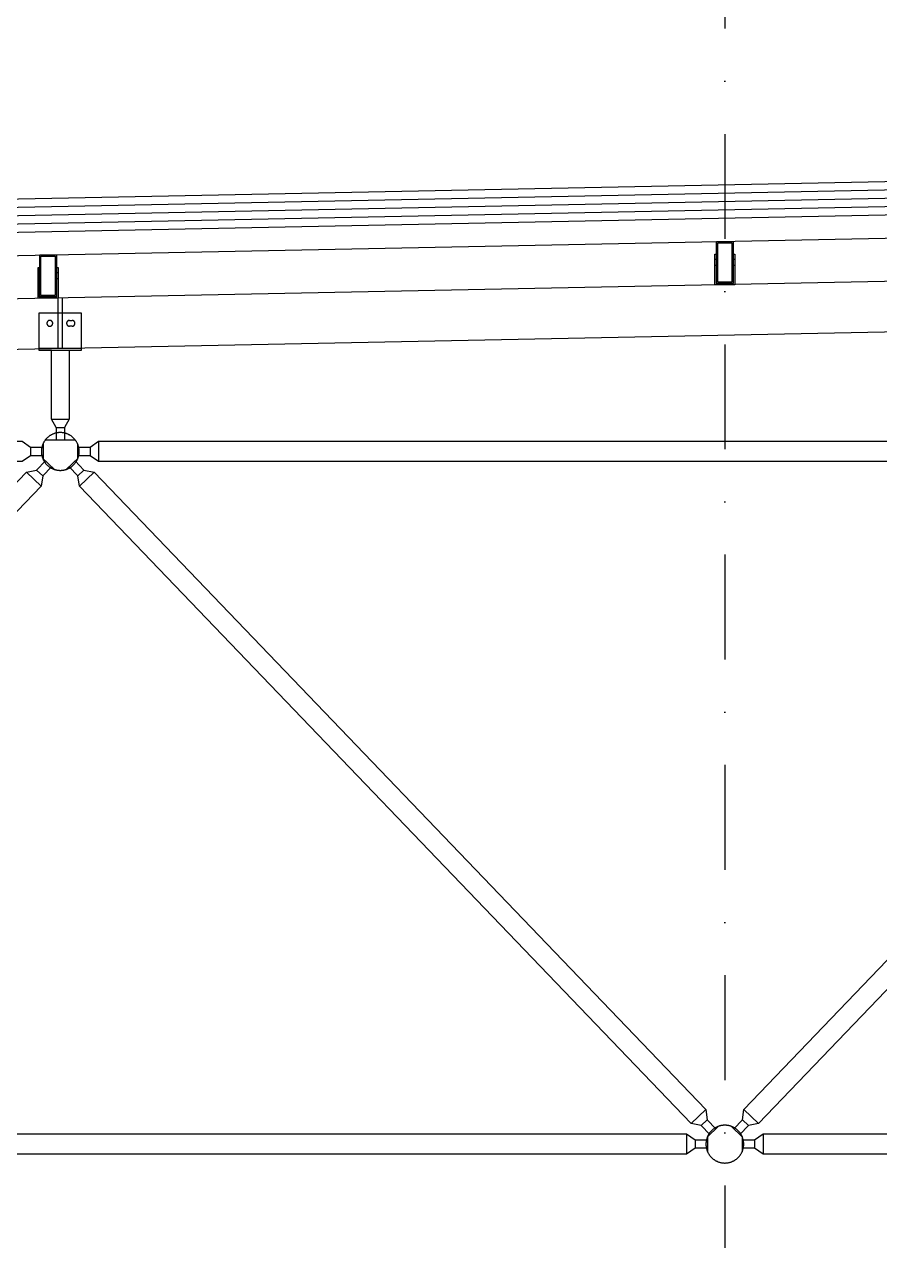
# Model space of a CAD drawing. Header units: centimetres. Extents: x 77182 to 116086, y 20619 to 33555.
# Drawn here: x 82542.1 to 82745.9, y 22535.4 to 22825.2 of the extents above; entities that cross this region are included whole.
import ezdxf

# ---------------------------------------------------------------- set-up
doc = ezdxf.new("R2010")
doc.units = ezdxf.units.CM
doc.header["$LTSCALE"] = 100
doc.linetypes.add('DASHDOT2', pattern=[0.5, 0.25, -0.125, 0, -0.125])
doc.linetypes.add('HIDDEN', pattern=[9.524999999999999, 6.349999999999999, -3.174999999999999])
for name, color, linetype in [('A-ANNO-GRID', 155, 'DASHDOT2'), ('A-ELEV-01', 255, 'Continuous'), ('A-ELEV-02', 253, 'Continuous'), ('A-WALL-INSL', 249, 'Continuous'), ('A-WALL-SNWPNL', 200, 'Continuous'), ('S-STEL', 3, 'Continuous')]:
    doc.layers.add(name, color=color, linetype=linetype)
doc.linetypes.add('BATTING', pattern='A,0.00254,-2.54,[134,ltypeshp.shx,S=2.54,R=0,X=-2.54,Y=0],-5.08,[134,ltypeshp.shx,S=2.54,R=180,X=2.54,Y=0],-2.54', length=10.16254)

msp = doc.modelspace()

# ---------------------------------------------------------------- linework, layer by layer
at = {"layer": 'A-ANNO-GRID'}
msp.add_line((82709.0677983792, 23450.32734961257), (82709.0677983792, 21881.85678621799), dxfattribs=at)
at = {"layer": 'A-ELEV-01'}
for points in [[(84609.04320586086, 22811.40950459917), (81834.04366994584, 22755.9089657045)], [(84450.20987256087, 22797.93030675762), (81913.36814105339, 22747.19297099707)], [(84450.20987256087, 22785.92790695018), (81913.36814105339, 22735.19057118963)], [(82550.2098729609, 22756.43743173696), (82550.2098729609, 22759.93743173696)], [(82551.2098729609, 22756.43743173696), (82551.2098729609, 22759.93743173696)]]:
    msp.add_lwpolyline(points, dxfattribs=at)
at = {"layer": 'A-ELEV-01', "linetype": 'HIDDEN', "ltscale": 0.05}
for points in [[(82550.2098729609, 22747.92265668635), (82550.2098729609, 22756.43743173696)], [(82551.2098729609, 22747.95265668634), (82551.2098729609, 22756.43743173696)]]:
    msp.add_lwpolyline(points, dxfattribs=at)
at = {"layer": 'A-ELEV-02'}
for points in [[(82706.94320626096, 22763.40912927908), (82711.14320626087, 22763.40912927916), (82711.14320626092, 22770.40912927919), (82711.44320626098, 22770.409129279), (82711.44320626088, 22763.10912927919), (82706.6432062611, 22763.10912927903), (82706.64320626101, 22770.40912927923), (82706.943206261, 22770.40912927917)], [(82545.70987296096, 22760.23743173684), (82549.90987296087, 22760.23743173693), (82549.90987296091, 22767.23743173695), (82550.20987296099, 22767.23743173677), (82550.2098729609, 22759.93743173696), (82545.40987296109, 22759.93743173679), (82545.40987296098, 22767.23743173699), (82545.70987296102, 22767.23743173693)], [(82545.70987296088, 22756.43743173696), (82555.7098729609, 22756.43743173696), (82555.7098729609, 22747.43743173696), (82545.70987296088, 22747.43743173696)], [(82548.90987296088, 22753.93743173696), (82548.90970050867, 22753.95296889759), (82548.90917702558, 22753.96863790786), (82548.90829353893, 22753.98442850453), (82548.90704139692, 22754.00032984348), (82548.90541230855, 22754.01633050655), (82548.90339838417, 22754.0324185112), (82548.90099217596, 22754.04858132343), (82548.89818671878, 22754.06480587365), (82548.89497557047, 22754.08107857596), (82548.89135285161, 22754.09738535064), (82548.88731328465, 22754.11371164996), (82548.8828522316, 22754.13004248735), (82548.87796573051, 22754.14636246984), (82548.87265053007, 22754.16265583376), (82548.86690412206, 22754.17890648355), (82548.86072477161, 22754.19509803365), (82548.85411154466, 22754.21121385317), (82548.8470643323, 22754.22723711333), (82548.83958387209, 22754.24315083727), (82548.83167176566, 22754.2589379521), (82548.82333049263, 22754.27458134284), (82548.81456342051, 22754.29006390798), (82548.80537481049, 22754.30536861625), (82548.79576981874, 22754.32047856432), (82548.7857544936, 22754.33537703502), (82548.77533576798, 22754.35004755562), (82548.7645214471, 22754.36447395589), (82548.75332019219, 22754.37864042543), (82548.74174149922, 22754.39253156986), (82548.72979567345, 22754.40613246554), (82548.71749379952, 22754.41942871225), (82548.7048477077, 22754.43240648379), (82548.69186993618, 22754.44505257558), (82548.67857368947, 22754.45735444951), (82548.6649727938, 22754.46930027531), (82548.65108164935, 22754.48087896826), (82548.6369151798, 22754.49208022316), (82548.62248877953, 22754.50289454404), (82548.60781825896, 22754.51331326969), (82548.59291978827, 22754.52332859481), (82548.57780984018, 22754.53293358654), (82548.5625051319, 22754.54212219658), (82548.5470225668, 22754.5508892687), (82548.53137917601, 22754.55923054174), (82548.51559206119, 22754.56714264817), (82548.49967833723, 22754.57462310839), (82548.48365507711, 22754.58167032075), (82548.46753925757, 22754.5882835477), (82548.45134770748, 22754.59446289813), (82548.4350970577, 22754.60020930615), (82548.41880369376, 22754.60552450661), (82548.40248371127, 22754.61041100768), (82548.3861528739, 22754.61487206073), (82548.36982657458, 22754.61891162769), (82548.35351979989, 22754.62253434653), (82548.33724709757, 22754.62574549485), (82548.32102254734, 22754.62855095202), (82548.30485973513, 22754.63095716022), (82548.28877173045, 22754.63297108462), (82548.27277106744, 22754.63460017298), (82548.25686972846, 22754.635852315), (82548.24107913178, 22754.63673580165), (82548.22541012154, 22754.63725928474), (82548.2098729609, 22754.63743173696), (82548.19433580025, 22754.63725928474), (82548.17866678999, 22754.63673580165), (82548.16287619332, 22754.635852315), (82548.14697485435, 22754.63460017298), (82548.1309741913, 22754.63297108462), (82548.11488618662, 22754.63095716022), (82548.09872337442, 22754.62855095202), (82548.0824988242, 22754.62574549485), (82548.06622612187, 22754.62253434653), (82548.04991934719, 22754.61891162769), (82548.03359304788, 22754.61487206073), (82548.0172622105, 22754.61041100768), (82548.00094222801, 22754.60552450661), (82547.98464886408, 22754.60020930615), (82547.96839821429, 22754.59446289813), (82547.9522066642, 22754.5882835477), (82547.93609084468, 22754.58167032075), (82547.9200675845, 22754.57462310839), (82547.90415386057, 22754.56714264817), (82547.88836674576, 22754.55923054174), (82547.87272335499, 22754.5508892687), (82547.85724078988, 22754.54212219658), (82547.84193608159, 22754.53293358654), (82547.8268261335, 22754.52332859481), (82547.81192766281, 22754.51331326969), (82547.79725714223, 22754.50289454404), (82547.78283074195, 22754.49208022316), (82547.76866427241, 22754.48087896826), (82547.75477312795, 22754.46930027531), (82547.74117223232, 22754.45735444951), (82547.72787598557, 22754.44505257558), (82547.71489821406, 22754.43240648379), (82547.70225212225, 22754.41942871225), (82547.68995024831, 22754.40613246554), (82547.67800442255, 22754.39253156986), (82547.66642572958, 22754.37864042543), (82547.6552244747, 22754.36447395589), (82547.64441015382, 22754.35004755562), (82547.63399142816, 22754.33537703502), (82547.62397610303, 22754.32047856432), (82547.6143711113, 22754.30536861625), (82547.60518250125, 22754.29006390798), (82547.59641542914, 22754.27458134284), (82547.58807415613, 22754.2589379521), (82547.58016204968, 22754.24315083727), (82547.57268158947, 22754.22723711333), (82547.5656343771, 22754.21121385317), (82547.55902115014, 22754.19509803365), (82547.55284179971, 22754.17890648355), (82547.5470953917, 22754.16265583376), (82547.54178019124, 22754.14636246984), (82547.53689369017, 22754.13004248735), (82547.53243263712, 22754.11371164996), (82547.52839307016, 22754.09738535064), (82547.52477035132, 22754.08107857596), (82547.52155920299, 22754.06480587365), (82547.51875374583, 22754.04858132343), (82547.51634753763, 22754.0324185112), (82547.51433361322, 22754.01633050655), (82547.51270452485, 22754.00032984348), (82547.51145238284, 22753.98442850453), (82547.51056889618, 22753.96863790786), (82547.5100454131, 22753.95296889759), (82547.50987296089, 22753.93743173696), (82547.5100454131, 22753.92189457633), (82547.51056889618, 22753.90622556606), (82547.51145238284, 22753.89043496939), (82547.51270452485, 22753.87453363043), (82547.51433361322, 22753.85853296737), (82547.51634753763, 22753.84244496271), (82547.51875374583, 22753.82628215049), (82547.52155920299, 22753.81005760027), (82547.52477035132, 22753.79378489795), (82547.52839307016, 22753.77747812327), (82547.53243263712, 22753.76115182395), (82547.53689369017, 22753.74482098656), (82547.54178019124, 22753.72850100407), (82547.5470953917, 22753.71220764016), (82547.55284179971, 22753.69595699036), (82547.55902115014, 22753.67976544026), (82547.5656343771, 22753.66364962074), (82547.57268158947, 22753.64762636058), (82547.58016204968, 22753.63171263665), (82547.58807415613, 22753.61592552182), (82547.59641542914, 22753.60028213108), (82547.60518250125, 22753.58479956594), (82547.6143711113, 22753.56949485766), (82547.62397610303, 22753.55438490958), (82547.63399142816, 22753.53948643889), (82547.64441015382, 22753.52481591829), (82547.6552244747, 22753.51038951801), (82547.66642572958, 22753.49622304847), (82547.67800442255, 22753.48233190404), (82547.68995024831, 22753.46873100838), (82547.70225212225, 22753.45543476166), (82547.71489821406, 22753.44245699012), (82547.72787598557, 22753.42981089834), (82547.74117223232, 22753.4175090244), (82547.75477312795, 22753.40556319861), (82547.76866427241, 22753.39398450565), (82547.78283074195, 22753.38278325076), (82547.79725714223, 22753.37196892988), (82547.81192766281, 22753.36155020422), (82547.8268261335, 22753.3515348791), (82547.84193608159, 22753.34192988738), (82547.85724078988, 22753.33274127734), (82547.87272335499, 22753.32397420521), (82547.88836674576, 22753.31563293218), (82547.90415386057, 22753.30772082574), (82547.9200675845, 22753.30024036553), (82547.93609084468, 22753.29319315317), (82547.9522066642, 22753.28657992622), (82547.96839821429, 22753.28040057578), (82547.98464886408, 22753.27465416777), (82548.00094222801, 22753.26933896731), (82548.0172622105, 22753.26445246622), (82548.03359304788, 22753.25999141319), (82548.04991934719, 22753.25595184623), (82548.06622612187, 22753.25232912738), (82548.0824988242, 22753.24911797907), (82548.09872337442, 22753.24631252189), (82548.11488618662, 22753.24390631369), (82548.1309741913, 22753.24189238928), (82548.14697485435, 22753.24026330093), (82548.16287619332, 22753.23901115891), (82548.17866678999, 22753.23812767226), (82548.19433580025, 22753.23760418917), (82548.2098729609, 22753.23743173696), (82548.22541012154, 22753.23760418917), (82548.24107913178, 22753.23812767226), (82548.25686972846, 22753.23901115891), (82548.27277106744, 22753.24026330093), (82548.28877173045, 22753.24189238928), (82548.30485973513, 22753.24390631369), (82548.32102254734, 22753.24631252189), (82548.33724709757, 22753.24911797907), (82548.35351979989, 22753.25232912738), (82548.36982657458, 22753.25595184623), (82548.3861528739, 22753.25999141319), (82548.40248371127, 22753.26445246622), (82548.41880369376, 22753.26933896731), (82548.4350970577, 22753.27465416777), (82548.45134770748, 22753.28040057578), (82548.46753925757, 22753.28657992622), (82548.48365507711, 22753.29319315317), (82548.49967833723, 22753.30024036553), (82548.51559206119, 22753.30772082574), (82548.53137917601, 22753.31563293218), (82548.5470225668, 22753.32397420521), (82548.5625051319, 22753.33274127734), (82548.57780984018, 22753.34192988738), (82548.59291978827, 22753.3515348791), (82548.60781825896, 22753.36155020422), (82548.62248877953, 22753.37196892988), (82548.6369151798, 22753.38278325076), (82548.65108164935, 22753.39398450565), (82548.6649727938, 22753.40556319861), (82548.67857368947, 22753.4175090244), (82548.69186993618, 22753.42981089834), (82548.7048477077, 22753.44245699012), (82548.71749379952, 22753.45543476166), (82548.72979567345, 22753.46873100838), (82548.74174149922, 22753.48233190404), (82548.75332019219, 22753.49622304847), (82548.7645214471, 22753.51038951801), (82548.77533576798, 22753.52481591829), (82548.7857544936, 22753.53948643889), (82548.79576981874, 22753.55438490958), (82548.80537481049, 22753.56949485766), (82548.81456342051, 22753.58479956594), (82548.82333049263, 22753.60028213108), (82548.83167176566, 22753.61592552182), (82548.83958387209, 22753.63171263665), (82548.8470643323, 22753.64762636058), (82548.85411154466, 22753.66364962074), (82548.86072477161, 22753.67976544026), (82548.86690412206, 22753.69595699036), (82548.87265053007, 22753.71220764016), (82548.87796573051, 22753.72850100407), (82548.8828522316, 22753.74482098656), (82548.88731328465, 22753.76115182395), (82548.89135285161, 22753.77747812327), (82548.89497557047, 22753.79378489795), (82548.89818671878, 22753.81005760027), (82548.90099217596, 22753.82628215049), (82548.90339838417, 22753.84244496271), (82548.90541230855, 22753.85853296737), (82548.90704139692, 22753.87453363043), (82548.90829353893, 22753.89043496939), (82548.90917702558, 22753.90622556606), (82548.90970050867, 22753.92189457633)], [(82555.20987296083, 22723.40890211092), (82555.20876433943, 22723.50878385785), (82555.205399091, 22723.60951320959), (82555.199719534, 22723.71102418817), (82555.1916700496, 22723.81324708145), (82555.18119733871, 22723.91610848684), (82555.16825068185, 22724.01953137391), (82555.15278220052, 22724.12343516677), (82555.13474711872, 22724.22773584677), (82555.11410402236, 22724.33234607594), (82555.09081511552, 22724.43717534174), (82555.06484647078, 22724.54213012308), (82555.03616827267, 22724.64711407772), (82555.00475505141, 22724.75202825086), (82554.97058590563, 22724.85677130463), (82554.93364471124, 22724.9612397676), (82554.89392031559, 22725.06532830393), (82554.85140671374, 22725.16893000087), (82554.80610320574, 22725.27193667332), (82554.75801453293, 22725.37423918434), (82554.70715099157, 22725.47572777966), (82554.65352852203, 22725.57629243443), (82554.59716877269, 22725.67582321034), (82554.53809913673, 22725.77421062065), (82554.47635276132, 22725.87134600113), (82554.41196852844, 22725.96712188418), (82554.34499100634, 22726.06143237375), (82554.27547037211, 22726.15417351837), (82554.20346230493, 22726.24524367969), (82554.12902785023, 22726.33454389389), (82554.05223325585, 22726.42197822316), (82553.97314978056, 22726.50745409495), (82553.89185347618, 22726.59088262623), (82553.8084249449, 22726.67217893062), (82553.7229490731, 22726.75126240591), (82553.63551474383, 22726.82805700029), (82553.54621452963, 22726.90249145498), (82553.45514436832, 22726.97449952217), (82553.36240322368, 22727.04402015639), (82553.26809273411, 22727.11099767848), (82553.17231685107, 22727.17538191137), (82553.07518147062, 22727.23712828677), (82552.97679406028, 22727.29619792276), (82552.87726328438, 22727.3525576721), (82552.7766986296, 22727.40618014163), (82552.67521003426, 22727.45704368299), (82552.57290752325, 22727.50513235579), (82552.46990085082, 22727.55043586381), (82552.36629915389, 22727.59294946567), (82552.26221061754, 22727.63267386131), (82552.15774215457, 22727.66961505567), (82552.05299910082, 22727.70378420148), (82551.94808492764, 22727.73519742273), (82551.84310097303, 22727.76387562085), (82551.7381461917, 22727.78984426558), (82551.63331692587, 22727.81313317243), (82551.5287066967, 22727.83377626876), (82551.42440601671, 22727.85181135057), (82551.32050222385, 22727.86727983189), (82551.21707933678, 22727.88022648876), (82551.1142179314, 22727.89069919964), (82551.0119950381, 22727.89874868403), (82550.91048405954, 22727.90442824106), (82550.80975470779, 22727.9077934895), (82550.70987296086, 22727.90890211088), (82550.60999121395, 22727.9077934895), (82550.50926186219, 22727.90442824106), (82550.4077508836, 22727.89874868403), (82550.30552799033, 22727.89069919964), (82550.20266658493, 22727.88022648876), (82550.09924369788, 22727.86727983189), (82549.99533990498, 22727.85181135057), (82549.891039225, 22727.83377626876), (82549.78642899582, 22727.81313317243), (82549.68159973004, 22727.78984426558), (82549.57664494871, 22727.76387562085), (82549.47166099407, 22727.73519742273), (82549.36674682092, 22727.70378420148), (82549.26200376714, 22727.66961505567), (82549.1575353042, 22727.63267386131), (82549.05344676785, 22727.59294946567), (82548.94984507092, 22727.55043586381), (82548.84683839844, 22727.50513235579), (82548.74453588744, 22727.45704368299), (82548.64304729213, 22727.40618014163), (82548.54248263733, 22727.3525576721), (82548.44295186146, 22727.29619792276), (82548.34456445112, 22727.23712828677), (82548.24742907065, 22727.17538191137), (82548.15165318758, 22727.11099767848), (82548.05734269806, 22727.04402015639), (82547.96460155342, 22726.97449952217), (82547.87353139208, 22726.90249145498), (82547.78423117787, 22726.82805700029), (82547.6967968486, 22726.75126240591), (82547.61132097684, 22726.67217893062), (82547.52789244553, 22726.59088262623), (82547.44659614118, 22726.50745409495), (82547.36751266586, 22726.42197822316), (82547.29071807151, 22726.33454389389), (82547.2162836168, 22726.24524367969), (82547.1442755496, 22726.15417351837), (82547.0747549154, 22726.06143237375), (82547.0077773933, 22725.96712188418), (82546.94339316041, 22725.87134600113), (82546.88164678501, 22725.77421062065), (82546.82257714903, 22725.67582321034), (82546.76621739967, 22725.57629243443), (82546.71259493017, 22725.47572777966), (82546.66173138878, 22725.37423918434), (82546.613642716, 22725.27193667332), (82546.56833920797, 22725.16893000087), (82546.5258256061, 22725.06532830393), (82546.48610121047, 22724.9612397676), (82546.44916001611, 22724.85677130463), (82546.41499087028, 22724.75202825086), (82546.38357764905, 22724.64711407772), (82546.35489945092, 22724.54213012308), (82546.3289308062, 22724.43717534174), (82546.30564189937, 22724.33234607594), (82546.28499880302, 22724.22773584677), (82546.26696372122, 22724.12343516677), (82546.25149523988, 22724.01953137391), (82546.23854858303, 22723.91610848684), (82546.22807587215, 22723.81324708145), (82546.22002638775, 22723.71102418817), (82546.21434683073, 22723.60951320959), (82546.21098158226, 22723.50878385785), (82546.20987296088, 22723.40890211092), (82546.21098158226, 22723.30902036399), (82546.21434683073, 22723.20829101225), (82546.22002638775, 22723.10678003367), (82546.22807587215, 22723.00455714038), (82546.23854858303, 22722.901695735), (82546.25149523988, 22722.79827284793), (82546.26696372122, 22722.69436905506), (82546.28499880302, 22722.59006837507), (82546.30564189937, 22722.4854581459), (82546.3289308062, 22722.3806288801), (82546.35489945092, 22722.27567409876), (82546.38357764905, 22722.17069014412), (82546.41499087028, 22722.06577597097), (82546.44916001611, 22721.96103291721), (82546.48610121047, 22721.85656445424), (82546.5258256061, 22721.75247591791), (82546.56833920797, 22721.64887422098), (82546.613642716, 22721.54586754853), (82546.66173138878, 22721.4435650375), (82546.71259493017, 22721.34207644219), (82546.76621739967, 22721.2415117874), (82546.82257714903, 22721.1419810115), (82546.88164678501, 22721.04359360119), (82546.94339316041, 22720.9464582207), (82547.0077773933, 22720.85068233765), (82547.0747549154, 22720.75637184809), (82547.1442755496, 22720.66363070347), (82547.2162836168, 22720.57256054215), (82547.29071807151, 22720.48326032795), (82547.36751266586, 22720.39582599868), (82547.44659614118, 22720.31035012689), (82547.52789244553, 22720.2269215956), (82547.61132097684, 22720.14562529123), (82547.6967968486, 22720.06654181593), (82547.78423117787, 22719.98974722156), (82547.87353139208, 22719.91531276686), (82547.96460155342, 22719.84330469967), (82548.05734269806, 22719.77378406546), (82548.15165318758, 22719.70680654336), (82548.24742907065, 22719.64242231046), (82548.34456445112, 22719.58067593507), (82548.44295186146, 22719.52160629909), (82548.54248263733, 22719.46524654974), (82548.64304729213, 22719.41162408022), (82548.74453588744, 22719.36076053885), (82548.84683839844, 22719.31267186604), (82548.94984507092, 22719.26736835803), (82549.05344676785, 22719.22485475617), (82549.1575353042, 22719.18513036053), (82549.26200376714, 22719.14818916617), (82549.36674682092, 22719.11402002035), (82549.47166099407, 22719.08260679911), (82549.57664494871, 22719.053928601), (82549.68159973004, 22719.02795995627), (82549.78642899582, 22719.0046710494), (82549.891039225, 22718.98402795307), (82549.99533990498, 22718.96599287126), (82550.09924369788, 22718.95052438995), (82550.20266658493, 22718.93757773307), (82550.30552799033, 22718.92710502219), (82550.4077508836, 22718.9190555378), (82550.50926186219, 22718.91337598078), (82550.60999121395, 22718.91001073233), (82550.70987296086, 22718.90890211095), (82550.80975470779, 22718.91001073233), (82550.91048405954, 22718.91337598078), (82551.0119950381, 22718.9190555378), (82551.1142179314, 22718.92710502219), (82551.21707933678, 22718.93757773307), (82551.32050222385, 22718.95052438995), (82551.42440601671, 22718.96599287126), (82551.5287066967, 22718.98402795307), (82551.63331692587, 22719.0046710494), (82551.7381461917, 22719.02795995627), (82551.84310097303, 22719.053928601), (82551.94808492764, 22719.08260679911), (82552.05299910082, 22719.11402002035), (82552.15774215457, 22719.14818916617), (82552.26221061754, 22719.18513036053), (82552.36629915389, 22719.22485475617), (82552.46990085082, 22719.26736835803), (82552.57290752325, 22719.31267186604), (82552.67521003426, 22719.36076053885), (82552.7766986296, 22719.41162408022), (82552.87726328438, 22719.46524654974), (82552.97679406028, 22719.52160629909), (82553.07518147062, 22719.58067593507), (82553.17231685107, 22719.64242231046), (82553.26809273411, 22719.70680654336), (82553.36240322368, 22719.77378406546), (82553.45514436832, 22719.84330469967), (82553.54621452963, 22719.91531276686), (82553.63551474383, 22719.98974722156), (82553.7229490731, 22720.06654181593), (82553.8084249449, 22720.14562529123), (82553.89185347618, 22720.2269215956), (82553.97314978056, 22720.31035012689), (82554.05223325585, 22720.39582599868), (82554.12902785023, 22720.48326032795), (82554.20346230493, 22720.57256054215), (82554.27547037211, 22720.66363070347), (82554.34499100634, 22720.75637184809), (82554.41196852844, 22720.85068233765), (82554.47635276132, 22720.9464582207), (82554.53809913673, 22721.04359360119), (82554.59716877269, 22721.1419810115), (82554.65352852203, 22721.2415117874), (82554.70715099157, 22721.34207644219), (82554.75801453293, 22721.4435650375), (82554.80610320574, 22721.54586754853), (82554.85140671374, 22721.64887422098), (82554.89392031559, 22721.75247591791), (82554.93364471124, 22721.85656445424), (82554.97058590563, 22721.96103291721), (82555.00475505141, 22722.06577597097), (82555.03616827267, 22722.17069014412), (82555.06484647078, 22722.27567409876), (82555.09081511552, 22722.3806288801), (82555.11410402236, 22722.4854581459), (82555.13474711872, 22722.59006837507), (82555.15278220052, 22722.69436905506), (82555.16825068185, 22722.79827284793), (82555.18119733871, 22722.901695735), (82555.1916700496, 22723.00455714038), (82555.199719534, 22723.10678003367), (82555.205399091, 22723.20829101225), (82555.20876433943, 22723.30902036399)], [(82394.49376512892, 22562.05956729928), (82396.57090543339, 22564.22416614332), (82396.93469651492, 22566.64694988295), (82542.6667119679, 22718.5150502291), (82545.07244129232, 22718.97839828153), (82547.14958159675, 22721.14299712556), (82548.5926474928, 22719.7582369226), (82546.51550718836, 22717.59363807856), (82546.15171610683, 22715.17085433893), (82400.41970065385, 22563.30275399278), (82398.01397132943, 22562.83940594035), (82395.93683102498, 22560.67480709631)], [(82554.27016432497, 22721.14299712556), (82556.3473046294, 22718.97839828153), (82558.7530339538, 22718.5150502291), (82704.4850494068, 22566.64694988295), (82704.84884048832, 22564.22416614332), (82706.92598079277, 22562.05956729928), (82705.48291489675, 22560.67480709631), (82703.40577459233, 22562.83940594035), (82701.00004526792, 22563.30275399278), (82555.26802981494, 22715.17085433893), (82554.9042387334, 22717.59363807856), (82552.82709842894, 22719.7582369226)], [(82711.16043172893, 22562.05956729928), (82713.2375720334, 22564.22416614332), (82713.60136311493, 22566.64694988295), (82859.33337856791, 22718.5150502291), (82861.7391078923, 22718.97839828153), (82863.81624819674, 22721.14299712556), (82865.25931409281, 22719.7582369226), (82863.18217378834, 22717.59363807856), (82862.81838270681, 22715.17085433893), (82717.08636725383, 22563.30275399278), (82714.68063792944, 22562.83940594035), (82712.60349762496, 22560.67480709631)], [(82713.54320626082, 22558.40890211096), (82713.54209763942, 22558.50878385788), (82713.538732391, 22558.60951320963), (82713.53305283398, 22558.7110241882), (82713.52500334958, 22558.81324708149), (82713.5145306387, 22558.91610848688), (82713.50158398184, 22559.01953137394), (82713.4861155005, 22559.12343516681), (82713.46808041871, 22559.22773584681), (82713.44743732235, 22559.33234607597), (82713.4241484155, 22559.43717534178), (82713.39817977077, 22559.54213012312), (82713.36950157266, 22559.64711407775), (82713.3380883514, 22559.7520282509), (82713.30391920562, 22559.85677130467), (82713.26697801123, 22559.96123976763), (82713.2272536156, 22560.06532830397), (82713.18474001373, 22560.1689300009), (82713.13943650573, 22560.27193667335), (82713.09134783295, 22560.37423918438), (82713.04048429156, 22560.4757277797), (82712.98686182202, 22560.57629243448), (82712.93050207268, 22560.67582321037), (82712.87143243672, 22560.77421062069), (82712.80968606132, 22560.87134600117), (82712.74530182843, 22560.96712188423), (82712.67832430633, 22561.06143237379), (82712.6088036721, 22561.15417351841), (82712.53679560492, 22561.24524367973), (82712.46236115022, 22561.33454389393), (82712.38556655584, 22561.4219782232), (82712.30648308055, 22561.50745409499), (82712.22518677617, 22561.59088262628), (82712.14175824489, 22561.67217893065), (82712.05628237309, 22561.75126240596), (82711.96884804382, 22561.82805700032), (82711.87954782962, 22561.90249145502), (82711.7884776683, 22561.97449952221), (82711.69573652367, 22562.04402015642), (82711.6014260341, 22562.11099767853), (82711.50565015106, 22562.17538191142), (82711.4085147706, 22562.23712828681), (82711.31012736027, 22562.29619792279), (82711.21059658437, 22562.35255767214), (82711.1100319296, 22562.40618014166), (82711.00854333425, 22562.45704368303), (82710.90624082324, 22562.50513235584), (82710.8032341508, 22562.55043586385), (82710.69963245388, 22562.59294946571), (82710.59554391753, 22562.63267386134), (82710.49107545456, 22562.66961505571), (82710.38633240078, 22562.70378420153), (82710.28141822763, 22562.73519742277), (82710.17643427302, 22562.76387562088), (82710.07147949166, 22562.78984426562), (82709.96665022586, 22562.81313317247), (82709.86203999669, 22562.8337762688), (82709.7577393167, 22562.85181135062), (82709.65383552384, 22562.86727983193), (82709.55041263677, 22562.88022648881), (82709.4475512314, 22562.89069919969), (82709.3453283381, 22562.89874868408), (82709.24381735953, 22562.90442824111), (82709.14308800778, 22562.90779348955), (82709.04320626085, 22562.90890211093), (82708.94332451391, 22562.90779348955), (82708.84259516218, 22562.90442824111), (82708.7410841836, 22562.89874868408), (82708.63886129032, 22562.89069919969), (82708.53599988492, 22562.88022648881), (82708.43257699785, 22562.86727983193), (82708.32867320497, 22562.85181135062), (82708.22437252499, 22562.8337762688), (82708.11976229581, 22562.81313317247), (82708.01493303003, 22562.78984426562), (82707.90997824867, 22562.76387562088), (82707.80499429404, 22562.73519742277), (82707.7000801209, 22562.70378420153), (82707.59533706716, 22562.66961505571), (82707.49086860416, 22562.63267386134), (82707.38678006784, 22562.59294946571), (82707.28317837091, 22562.55043586385), (82707.18017169843, 22562.50513235584), (82707.07786918743, 22562.45704368303), (82706.9763805921, 22562.40618014166), (82706.87581593732, 22562.35255767214), (82706.77628516144, 22562.29619792279), (82706.6778977511, 22562.23712828681), (82706.58076237064, 22562.17538191142), (82706.48498648757, 22562.11099767853), (82706.390675998, 22562.04402015642), (82706.29793485338, 22561.97449952221), (82706.20686469207, 22561.90249145502), (82706.11756447786, 22561.82805700032), (82706.0301301486, 22561.75126240596), (82705.94465427683, 22561.67217893065), (82705.86122574552, 22561.59088262628), (82705.77992944112, 22561.50745409499), (82705.70084596585, 22561.4219782232), (82705.62405137146, 22561.33454389393), (82705.54961691677, 22561.24524367973), (82705.47760884959, 22561.15417351841), (82705.40808821536, 22561.06143237379), (82705.34111069329, 22560.96712188423), (82705.27672646038, 22560.87134600117), (82705.214980085, 22560.77421062069), (82705.15591044902, 22560.67582321037), (82705.09955069966, 22560.57629243448), (82705.04592823012, 22560.4757277797), (82704.99506468876, 22560.37423918438), (82704.94697601596, 22560.27193667335), (82704.90167250796, 22560.1689300009), (82704.8591589061, 22560.06532830397), (82704.81943451046, 22559.96123976763), (82704.78249331607, 22559.85677130467), (82704.74832417027, 22559.7520282509), (82704.71691094904, 22559.64711407775), (82704.68823275091, 22559.54213012312), (82704.66226410618, 22559.43717534178), (82704.63897519936, 22559.33234607597), (82704.61833210301, 22559.22773584681), (82704.60029702118, 22559.12343516681), (82704.58482853987, 22559.01953137394), (82704.57188188299, 22558.91610848688), (82704.5614091721, 22558.81324708149), (82704.55335968774, 22558.7110241882), (82704.5476801307, 22558.60951320963), (82704.54431488225, 22558.50878385788), (82704.5432062609, 22558.40890211096), (82704.54431488225, 22558.30902036402), (82704.5476801307, 22558.20829101228), (82704.55335968774, 22558.10678003371), (82704.5614091721, 22558.00455714042), (82704.57188188299, 22557.90169573502), (82704.58482853987, 22557.79827284796), (82704.60029702118, 22557.6943690551), (82704.61833210301, 22557.5900683751), (82704.63897519936, 22557.48545814594), (82704.66226410618, 22557.38062888013), (82704.68823275091, 22557.27567409879), (82704.71691094904, 22557.17069014416), (82704.74832417027, 22557.065775971), (82704.78249331607, 22556.96103291724), (82704.81943451046, 22556.85656445427), (82704.8591589061, 22556.75247591794), (82704.90167250796, 22556.64887422101), (82704.94697601596, 22556.54586754856), (82704.99506468876, 22556.44356503753), (82705.04592823012, 22556.34207644221), (82705.09955069966, 22556.24151178743), (82705.15591044902, 22556.14198101153), (82705.214980085, 22556.04359360122), (82705.27672646038, 22555.94645822074), (82705.34111069329, 22555.85068233768), (82705.40808821536, 22555.75637184812), (82705.47760884959, 22555.6636307035), (82705.54961691677, 22555.57256054218), (82705.62405137146, 22555.48326032798), (82705.70084596585, 22555.39582599871), (82705.77992944112, 22555.31035012692), (82705.86122574552, 22555.22692159563), (82705.94465427683, 22555.14562529125), (82706.0301301486, 22555.06654181596), (82706.11756447786, 22554.98974722159), (82706.20686469207, 22554.91531276689), (82706.29793485338, 22554.8433046997), (82706.390675998, 22554.77378406549), (82706.48498648757, 22554.70680654338), (82706.58076237064, 22554.64242231049), (82706.6778977511, 22554.5806759351), (82706.77628516144, 22554.52160629912), (82706.87581593732, 22554.46524654977), (82706.9763805921, 22554.41162408025), (82707.07786918743, 22554.36076053888), (82707.18017169843, 22554.31267186607), (82707.28317837091, 22554.26736835806), (82707.38678006784, 22554.2248547562), (82707.49086860416, 22554.18513036056), (82707.59533706716, 22554.14818916619), (82707.7000801209, 22554.11402002038), (82707.80499429404, 22554.08260679914), (82707.90997824867, 22554.05392860102), (82708.01493303003, 22554.02795995629), (82708.11976229581, 22554.00467104943), (82708.22437252499, 22553.9840279531), (82708.32867320497, 22553.96599287129), (82708.43257699785, 22553.95052438998), (82708.53599988492, 22553.9375777331), (82708.63886129032, 22553.92710502222), (82708.7410841836, 22553.91905553783), (82708.84259516218, 22553.9133759808), (82708.94332451391, 22553.91001073236), (82709.04320626085, 22553.90890211098), (82709.14308800778, 22553.91001073236), (82709.24381735953, 22553.9133759808), (82709.3453283381, 22553.91905553783), (82709.4475512314, 22553.92710502222), (82709.55041263677, 22553.9375777331), (82709.65383552384, 22553.95052438998), (82709.7577393167, 22553.96599287129), (82709.86203999669, 22553.9840279531), (82709.96665022586, 22554.00467104943), (82710.07147949166, 22554.02795995629), (82710.17643427302, 22554.05392860102), (82710.28141822763, 22554.08260679914), (82710.38633240078, 22554.11402002038), (82710.49107545456, 22554.14818916619), (82710.59554391753, 22554.18513036056), (82710.69963245388, 22554.2248547562), (82710.8032341508, 22554.26736835806), (82710.90624082324, 22554.31267186607), (82711.00854333425, 22554.36076053888), (82711.1100319296, 22554.41162408025), (82711.21059658437, 22554.46524654977), (82711.31012736027, 22554.52160629912), (82711.4085147706, 22554.5806759351), (82711.50565015106, 22554.64242231049), (82711.6014260341, 22554.70680654338), (82711.69573652367, 22554.77378406549), (82711.7884776683, 22554.8433046997), (82711.87954782962, 22554.91531276689), (82711.96884804382, 22554.98974722159), (82712.05628237309, 22555.06654181596), (82712.14175824489, 22555.14562529125), (82712.22518677617, 22555.22692159563), (82712.30648308055, 22555.31035012692), (82712.38556655584, 22555.39582599871), (82712.46236115022, 22555.48326032798), (82712.53679560492, 22555.57256054218), (82712.6088036721, 22555.6636307035), (82712.67832430633, 22555.75637184812), (82712.74530182843, 22555.85068233768), (82712.80968606132, 22555.94645822074), (82712.87143243672, 22556.04359360122), (82712.93050207268, 22556.14198101153), (82712.98686182202, 22556.24151178743), (82713.04048429156, 22556.34207644221), (82713.09134783295, 22556.44356503753), (82713.13943650573, 22556.54586754856), (82713.18474001373, 22556.64887422101), (82713.2272536156, 22556.75247591794), (82713.26697801123, 22556.85656445427), (82713.30391920562, 22556.96103291724), (82713.3380883514, 22557.065775971), (82713.36950157266, 22557.17069014416), (82713.39817977077, 22557.27567409879), (82713.4241484155, 22557.38062888013), (82713.44743732235, 22557.48545814594), (82713.46808041871, 22557.5900683751), (82713.4861155005, 22557.6943690551), (82713.50158398184, 22557.79827284796), (82713.5145306387, 22557.90169573502), (82713.52500334958, 22558.00455714042), (82713.53305283398, 22558.10678003371), (82713.538732391, 22558.20829101228), (82713.54209763942, 22558.30902036402)]]:
    msp.add_lwpolyline(points, close=True, dxfattribs=at)
for points in [[(82706.943206261, 22769.10912888304), (82706.64320626101, 22769.10912888303)], [(82711.44320626097, 22769.10912888315), (82711.1432062609, 22769.10912888314)], [(82545.70987296102, 22765.93743134081), (82545.40987296103, 22765.93743134081)], [(82550.20987296096, 22765.93743134091), (82549.90987296091, 22765.93743134091)], [(82706.943206261, 22767.70912888304), (82706.64320626105, 22767.70912888303)], [(82711.44320626094, 22767.70912888314), (82711.1432062609, 22767.70912888314)], [(82545.70987296099, 22764.53743134081), (82545.40987296103, 22764.53743134081)], [(82550.20987296096, 22764.53743134091), (82549.90987296087, 22764.53743134091)], [(82552.90987296088, 22754.63743173696), (82552.89433580026, 22754.63725928474), (82552.87866678997, 22754.63673580165), (82552.8628761933, 22754.635852315), (82552.84697485436, 22754.63460017298), (82552.8309741913, 22754.63297108462), (82552.81488618665, 22754.63095716022), (82552.7987233744, 22754.62855095202), (82552.7824988242, 22754.62574549485), (82552.7662261219, 22754.62253434653), (82552.7499193472, 22754.61891162769), (82552.73359304789, 22754.61487206073), (82552.71726221048, 22754.61041100768), (82552.700942228, 22754.60552450661), (82552.68464886409, 22754.60020930615), (82552.6683982143, 22754.59446289813), (82552.65220666418, 22754.5882835477), (82552.63609084467, 22754.58167032075), (82552.62006758449, 22754.57462310839), (82552.60415386056, 22754.56714264817), (82552.58836674574, 22754.55923054174), (82552.572723355, 22754.5508892687), (82552.55724078987, 22754.54212219658), (82552.54193608162, 22754.53293358654), (82552.52682613351, 22754.52332859481), (82552.51192766282, 22754.51331326969), (82552.49725714223, 22754.50289454404), (82552.48283074192, 22754.49208022316), (82552.4686642724, 22754.48087896826), (82552.45477312797, 22754.46930027531), (82552.44117223228, 22754.45735444951), (82552.4278759856, 22754.44505257558), (82552.41489821405, 22754.43240648379), (82552.40225212227, 22754.41942871225), (82552.38995024833, 22754.40613246554), (82552.37800442253, 22754.39253156986), (82552.3664257296, 22754.37864042543), (82552.3552244747, 22754.36447395589), (82552.3444101538, 22754.35004755562), (82552.33399142812, 22754.33537703502), (82552.32397610306, 22754.32047856432), (82552.31437111131, 22754.30536861625), (82552.30518250127, 22754.29006390798), (82552.29641542915, 22754.27458134284), (82552.2880741561, 22754.2589379521), (82552.28016204966, 22754.24315083727), (82552.27268158946, 22754.22723711333), (82552.26563437711, 22754.21121385317), (82552.25902115014, 22754.19509803365), (82552.25284179972, 22754.17890648355), (82552.2470953917, 22754.16265583376), (82552.24178019122, 22754.14636246984), (82552.23689369016, 22754.13004248735), (82552.2324326371, 22754.11371164996), (82552.22839307017, 22754.09738535064), (82552.22477035131, 22754.08107857596), (82552.221559203, 22754.06480587365), (82552.21875374584, 22754.04858132343), (82552.21634753761, 22754.0324185112), (82552.21433361321, 22754.01633050655), (82552.21270452485, 22754.00032984348), (82552.21145238285, 22753.98442850453), (82552.2105688962, 22753.96863790786), (82552.21004541311, 22753.95296889759), (82552.20987296088, 22753.93743173696), (82552.21004541311, 22753.92189457633), (82552.2105688962, 22753.90622556606), (82552.21145238285, 22753.89043496939), (82552.21270452485, 22753.87453363043), (82552.21433361321, 22753.85853296737), (82552.21634753761, 22753.84244496271), (82552.21875374584, 22753.82628215049), (82552.221559203, 22753.81005760027), (82552.22477035131, 22753.79378489795), (82552.22839307017, 22753.77747812327), (82552.2324326371, 22753.76115182395), (82552.23689369016, 22753.74482098656), (82552.24178019122, 22753.72850100407), (82552.2470953917, 22753.71220764016), (82552.25284179972, 22753.69595699036), (82552.25902115014, 22753.67976544026), (82552.26563437711, 22753.66364962074), (82552.27268158946, 22753.64762636058), (82552.28016204966, 22753.63171263665), (82552.2880741561, 22753.61592552182), (82552.29641542915, 22753.60028213108), (82552.30518250127, 22753.58479956594), (82552.31437111131, 22753.56949485766), (82552.32397610306, 22753.55438490958), (82552.33399142812, 22753.53948643889), (82552.3444101538, 22753.52481591829), (82552.3552244747, 22753.51038951801), (82552.3664257296, 22753.49622304847), (82552.37800442253, 22753.48233190404), (82552.38995024833, 22753.46873100838), (82552.40225212227, 22753.45543476166), (82552.41489821405, 22753.44245699012), (82552.4278759856, 22753.42981089834), (82552.44117223228, 22753.4175090244), (82552.45477312797, 22753.40556319861), (82552.4686642724, 22753.39398450565), (82552.48283074192, 22753.38278325076), (82552.49725714223, 22753.37196892988), (82552.51192766282, 22753.36155020422), (82552.52682613351, 22753.3515348791), (82552.54193608162, 22753.34192988738), (82552.55724078987, 22753.33274127734), (82552.572723355, 22753.32397420521), (82552.58836674574, 22753.31563293218), (82552.60415386056, 22753.30772082574), (82552.62006758449, 22753.30024036553), (82552.63609084467, 22753.29319315317), (82552.65220666418, 22753.28657992622), (82552.6683982143, 22753.28040057578), (82552.68464886409, 22753.27465416777), (82552.700942228, 22753.26933896731), (82552.71726221048, 22753.26445246622), (82552.73359304789, 22753.25999141319), (82552.7499193472, 22753.25595184623), (82552.7662261219, 22753.25232912738), (82552.7824988242, 22753.24911797907), (82552.7987233744, 22753.24631252189), (82552.81488618665, 22753.24390631369), (82552.8309741913, 22753.24189238928), (82552.84697485436, 22753.24026330093), (82552.8628761933, 22753.23901115891), (82552.87866678997, 22753.23812767226), (82552.89433580026, 22753.23760418917), (82552.90987296088, 22753.23743173696)], [(82552.90987296088, 22754.63743173696), (82553.50987296089, 22754.63743173696)], [(82553.50987296089, 22753.23743173696), (82553.5254101215, 22753.23760418917), (82553.54107913181, 22753.23812767226), (82553.55686972846, 22753.23901115891), (82553.57277106741, 22753.24026330093), (82553.58877173049, 22753.24189238928), (82553.6048597351, 22753.24390631369), (82553.62102254736, 22753.24631252189), (82553.63724709756, 22753.24911797907), (82553.6535197999, 22753.25232912738), (82553.66982657457, 22753.25595184623), (82553.68615287387, 22753.25999141319), (82553.70248371127, 22753.26445246622), (82553.71880369377, 22753.26933896731), (82553.73509705767, 22753.27465416777), (82553.75134770745, 22753.28040057578), (82553.76753925759, 22753.28657992622), (82553.78365507712, 22753.29319315317), (82553.79967833727, 22753.30024036553), (82553.8155920612, 22753.30772082574), (82553.83137917602, 22753.31563293218), (82553.84702256677, 22753.32397420521), (82553.8625051319, 22753.33274127734), (82553.87780984017, 22753.34192988738), (82553.89291978825, 22753.3515348791), (82553.90781825894, 22753.36155020422), (82553.92248877956, 22753.37196892988), (82553.93691517983, 22753.38278325076), (82553.95108164939, 22753.39398450565), (82553.9649727938, 22753.40556319861), (82553.97857368947, 22753.4175090244), (82553.99186993617, 22753.42981089834), (82554.00484770772, 22753.44245699012), (82554.0174937995, 22753.45543476166), (82554.02979567344, 22753.46873100838), (82554.04174149926, 22753.48233190404), (82554.05332019218, 22753.49622304847), (82554.06452144709, 22753.51038951801), (82554.07533576796, 22753.52481591829), (82554.08575449363, 22753.53948643889), (82554.09576981873, 22753.55438490958), (82554.10537481045, 22753.56949485766), (82554.1145634205, 22753.58479956594), (82554.12333049264, 22753.60028213108), (82554.13167176567, 22753.61592552182), (82554.1395838721, 22753.63171263665), (82554.14706433233, 22753.64762636058), (82554.15411154466, 22753.66364962074), (82554.16072477162, 22753.67976544026), (82554.16690412207, 22753.69595699036), (82554.17265053006, 22753.71220764016), (82554.17796573055, 22753.72850100407), (82554.1828522316, 22753.74482098656), (82554.18731328467, 22753.76115182395), (82554.1913528516, 22753.77747812327), (82554.19497557046, 22753.79378489795), (82554.19818671876, 22753.81005760027), (82554.20099217596, 22753.82628215049), (82554.20339838415, 22753.84244496271), (82554.20541230855, 22753.85853296737), (82554.2070413969, 22753.87453363043), (82554.20829353893, 22753.89043496939), (82554.2091770256, 22753.90622556606), (82554.20970050868, 22753.92189457633), (82554.20987296091, 22753.93743173696), (82554.20970050868, 22753.95296889759), (82554.2091770256, 22753.96863790786), (82554.20829353893, 22753.98442850453), (82554.2070413969, 22754.00032984348), (82554.20541230855, 22754.01633050655), (82554.20339838415, 22754.0324185112), (82554.20099217596, 22754.04858132343), (82554.19818671876, 22754.06480587365), (82554.19497557046, 22754.08107857596), (82554.1913528516, 22754.09738535064), (82554.18731328467, 22754.11371164996), (82554.1828522316, 22754.13004248735), (82554.17796573055, 22754.14636246984), (82554.17265053006, 22754.16265583376), (82554.16690412207, 22754.17890648355), (82554.16072477162, 22754.19509803365), (82554.15411154466, 22754.21121385317), (82554.14706433233, 22754.22723711333), (82554.1395838721, 22754.24315083727), (82554.13167176567, 22754.2589379521), (82554.12333049264, 22754.27458134284), (82554.1145634205, 22754.29006390798), (82554.10537481045, 22754.30536861625), (82554.09576981873, 22754.32047856432), (82554.08575449363, 22754.33537703502), (82554.07533576796, 22754.35004755562), (82554.06452144709, 22754.36447395589), (82554.05332019218, 22754.37864042543), (82554.04174149926, 22754.39253156986), (82554.02979567344, 22754.40613246554), (82554.0174937995, 22754.41942871225), (82554.00484770772, 22754.43240648379), (82553.99186993617, 22754.44505257558), (82553.97857368947, 22754.45735444951), (82553.9649727938, 22754.46930027531), (82553.95108164939, 22754.48087896826), (82553.93691517983, 22754.49208022316), (82553.92248877956, 22754.50289454404), (82553.90781825894, 22754.51331326969), (82553.89291978825, 22754.52332859481), (82553.87780984017, 22754.53293358654), (82553.8625051319, 22754.54212219658), (82553.84702256677, 22754.5508892687), (82553.83137917602, 22754.55923054174), (82553.8155920612, 22754.56714264817), (82553.79967833727, 22754.57462310839), (82553.78365507712, 22754.58167032075), (82553.76753925759, 22754.5882835477), (82553.75134770745, 22754.59446289813), (82553.73509705767, 22754.60020930615), (82553.71880369377, 22754.60552450661), (82553.70248371127, 22754.61041100768), (82553.68615287387, 22754.61487206073), (82553.66982657457, 22754.61891162769), (82553.6535197999, 22754.62253434653), (82553.63724709756, 22754.62574549485), (82553.62102254736, 22754.62855095202), (82553.6048597351, 22754.63095716022), (82553.58877173049, 22754.63297108462), (82553.57277106741, 22754.63460017298), (82553.55686972846, 22754.635852315), (82553.54107913181, 22754.63673580165), (82553.5254101215, 22754.63725928474), (82553.50987296089, 22754.63743173696)], [(82553.50987296089, 22753.23743173696), (82552.90987296088, 22753.23743173696)], [(82548.58987296085, 22731.10763962357), (82548.58949117886, 22747.43743173696)], [(82552.82949117885, 22747.43743173696), (82552.82987296087, 22731.10763962357)], [(82549.70987296086, 22729.10763962357), (82548.58987296085, 22731.10763962357)], [(82548.58987296085, 22731.10763962357), (82552.82987296087, 22731.10763962357)], [(82552.82987296087, 22731.10763962357), (82551.70987296088, 22729.10763962357)], [(82549.70987296086, 22729.10763962357), (82549.70987296086, 22726.10985393327)], [(82549.70987296086, 22729.10763962357), (82551.70987296088, 22729.10763962357)], [(82551.70987296088, 22729.10763962357), (82551.70987296088, 22726.1079502886)], [(82238.14320636087, 22724.40890211093), (82241.14320636087, 22724.40890211093), (82243.14320636087, 22725.82390211093), (82541.60987296086, 22725.82390211093), (82543.60987296086, 22724.40890211093), (82546.60987296086, 22724.40890211093)], [(82554.30987296085, 22726.10890211092), (82547.10987296094, 22726.10890211093)], [(82554.80987296088, 22724.40890211093), (82557.80987296088, 22724.40890211093), (82559.80987296088, 22725.82390211093), (82858.27653956086, 22725.82390211093), (82860.27653956087, 22724.40890211093), (82863.27653956087, 22724.40890211093)], [(82559.80987296088, 22725.82390211093), (82559.80987296088, 22720.99390211094)], [(82546.60987296086, 22722.40890211093), (82543.60987296086, 22722.40890211093), (82541.60987296086, 22720.99390211094), (82243.14320636087, 22720.99390211094), (82241.14320636087, 22722.40890211093), (82238.14320636087, 22722.40890211093)], [(82543.60987296086, 22724.40890211093), (82543.60987296086, 22722.40890211093)], [(82546.60987296086, 22725.26362580994), (82546.60987296086, 22721.55417841193)], [(82554.80987296088, 22725.26362580994), (82554.80987296088, 22721.55417841193)], [(82863.27653956087, 22722.40890211093), (82860.27653956087, 22722.40890211093), (82858.27653956086, 22720.99390211094), (82559.80987296088, 22720.99390211094), (82557.80987296088, 22722.40890211093), (82554.80987296088, 22722.40890211093)], [(82557.80987296088, 22724.40890211093), (82557.80987296088, 22722.40890211093)], [(82546.5328702865, 22721.73479080701), (82549.20935880308, 22719.16644324115)], [(82554.88687563522, 22721.73479080701), (82552.21038711866, 22719.16644324115)], [(82542.6667119679, 22718.5150502291), (82546.15171610683, 22715.17085433893)], [(82545.07244129232, 22718.97839828153), (82546.51550718836, 22717.59363807856)], [(82556.3473046294, 22718.97839828153), (82554.9042387334, 22717.59363807856)], [(82558.7530339538, 22718.5150502291), (82555.26802981494, 22715.17085433893)], [(82704.4850494068, 22566.64694988295), (82701.00004526792, 22563.30275399278)], [(82713.60136311493, 22566.64694988295), (82717.08636725383, 22563.30275399278)], [(82704.84884048832, 22564.22416614332), (82703.40577459233, 22562.83940594035)], [(82713.2375720334, 22564.22416614332), (82714.68063792944, 22562.83940594035)], [(82396.47653966086, 22559.40890211093), (82399.47653966086, 22559.40890211093), (82401.47653966086, 22560.82390211093), (82699.94320626087, 22560.82390211093), (82701.94320626088, 22559.40890211093), (82704.94320626088, 22559.40890211093)], [(82699.94320626087, 22560.82390211093), (82699.94320626087, 22555.99390211094)], [(82707.54269210307, 22562.65136098073), (82704.86620358651, 22560.08301341485)], [(82704.94320626088, 22560.26362580994), (82704.94320626088, 22556.55417841194)], [(82710.54372041866, 22562.65136098073), (82713.22020893524, 22560.08301341485)], [(82713.14320626087, 22559.40890211093), (82716.14320626087, 22559.40890211093), (82718.14320626087, 22560.82390211093), (83016.60987286086, 22560.82390211093), (83018.60987286086, 22559.40890211093), (83021.60987286086, 22559.40890211093)], [(82713.14320626087, 22560.26362580994), (82713.14320626087, 22556.55417841194)], [(82718.14320626087, 22560.82390211093), (82718.14320626087, 22555.99390211094)], [(82704.94320626088, 22557.40890211093), (82701.94320626088, 22557.40890211093), (82699.94320626087, 22555.99390211094), (82401.47653966086, 22555.99390211094), (82399.47653966086, 22557.40890211093), (82396.47653966086, 22557.40890211093)], [(82701.94320626088, 22559.40890211093), (82701.94320626088, 22557.40890211093)], [(83021.60987286086, 22557.40890211093), (83018.60987286086, 22557.40890211093), (83016.60987286086, 22555.99390211094), (82718.14320626087, 22555.99390211094), (82716.14320626087, 22557.40890211093), (82713.14320626087, 22557.40890211093)], [(82716.14320626087, 22559.40890211093), (82716.14320626087, 22557.40890211093)]]:
    msp.add_lwpolyline(points, dxfattribs=at)
at = {"layer": 'A-ELEV-02', "linetype": 'HIDDEN', "ltscale": 0.1}
msp.add_lwpolyline([(82555.7098729609, 22747.93743173696), (82545.70987296088, 22747.93743173696)], dxfattribs=at)
at = {"layer": 'A-WALL-INSL'}
for points in [[(84608.88323627187, 22824.90900495917), (81834.04320646086, 22769.41165621809)], [(84608.96322106638, 22820.90980473504), (81834.04320646086, 22765.41085628227)]]:
    msp.add_lwpolyline(points, dxfattribs=at)
at = {"layer": 'A-WALL-INSL', "linetype": 'BATTING', "ltscale": 0.002}
for points in [[(84608.92322866913, 22822.90940484711), (81834.0032140636, 22767.41045639434)], [(84609.00321346361, 22818.91020462298), (81834.00367754858, 22763.40966572831)]]:
    msp.add_lwpolyline(points, dxfattribs=at)
at = {"layer": 'A-WALL-SNWPNL', "ltscale": 100}
msp.add_lwpolyline([(84609.04320586086, 22816.91060451092), (81834.04366994584, 22761.41006561624)], dxfattribs=at)
at = {"layer": 'S-STEL'}
for points in [[(82711.04320626086, 22763.40912927916), (82707.04320626085, 22763.40912927916), (82707.04320626085, 22773.40912927916), (82711.04320626086, 22773.40912927916)], [(82710.74320626087, 22763.70912927916), (82707.34320626088, 22763.70912927916), (82707.34320626088, 22773.10912927915), (82710.74320626087, 22773.10912927915)], [(82549.80987296088, 22760.23743173693), (82545.80987296088, 22760.23743173693), (82545.80987296088, 22770.23743173693), (82549.80987296088, 22770.23743173693)], [(82549.50987296084, 22760.53743173692), (82546.10987296086, 22760.53743173692), (82546.10987296086, 22769.93743173692), (82549.50987296084, 22769.93743173692)]]:
    msp.add_lwpolyline(points, close=True, dxfattribs=at)

doc.saveas('drawing.dxf')
